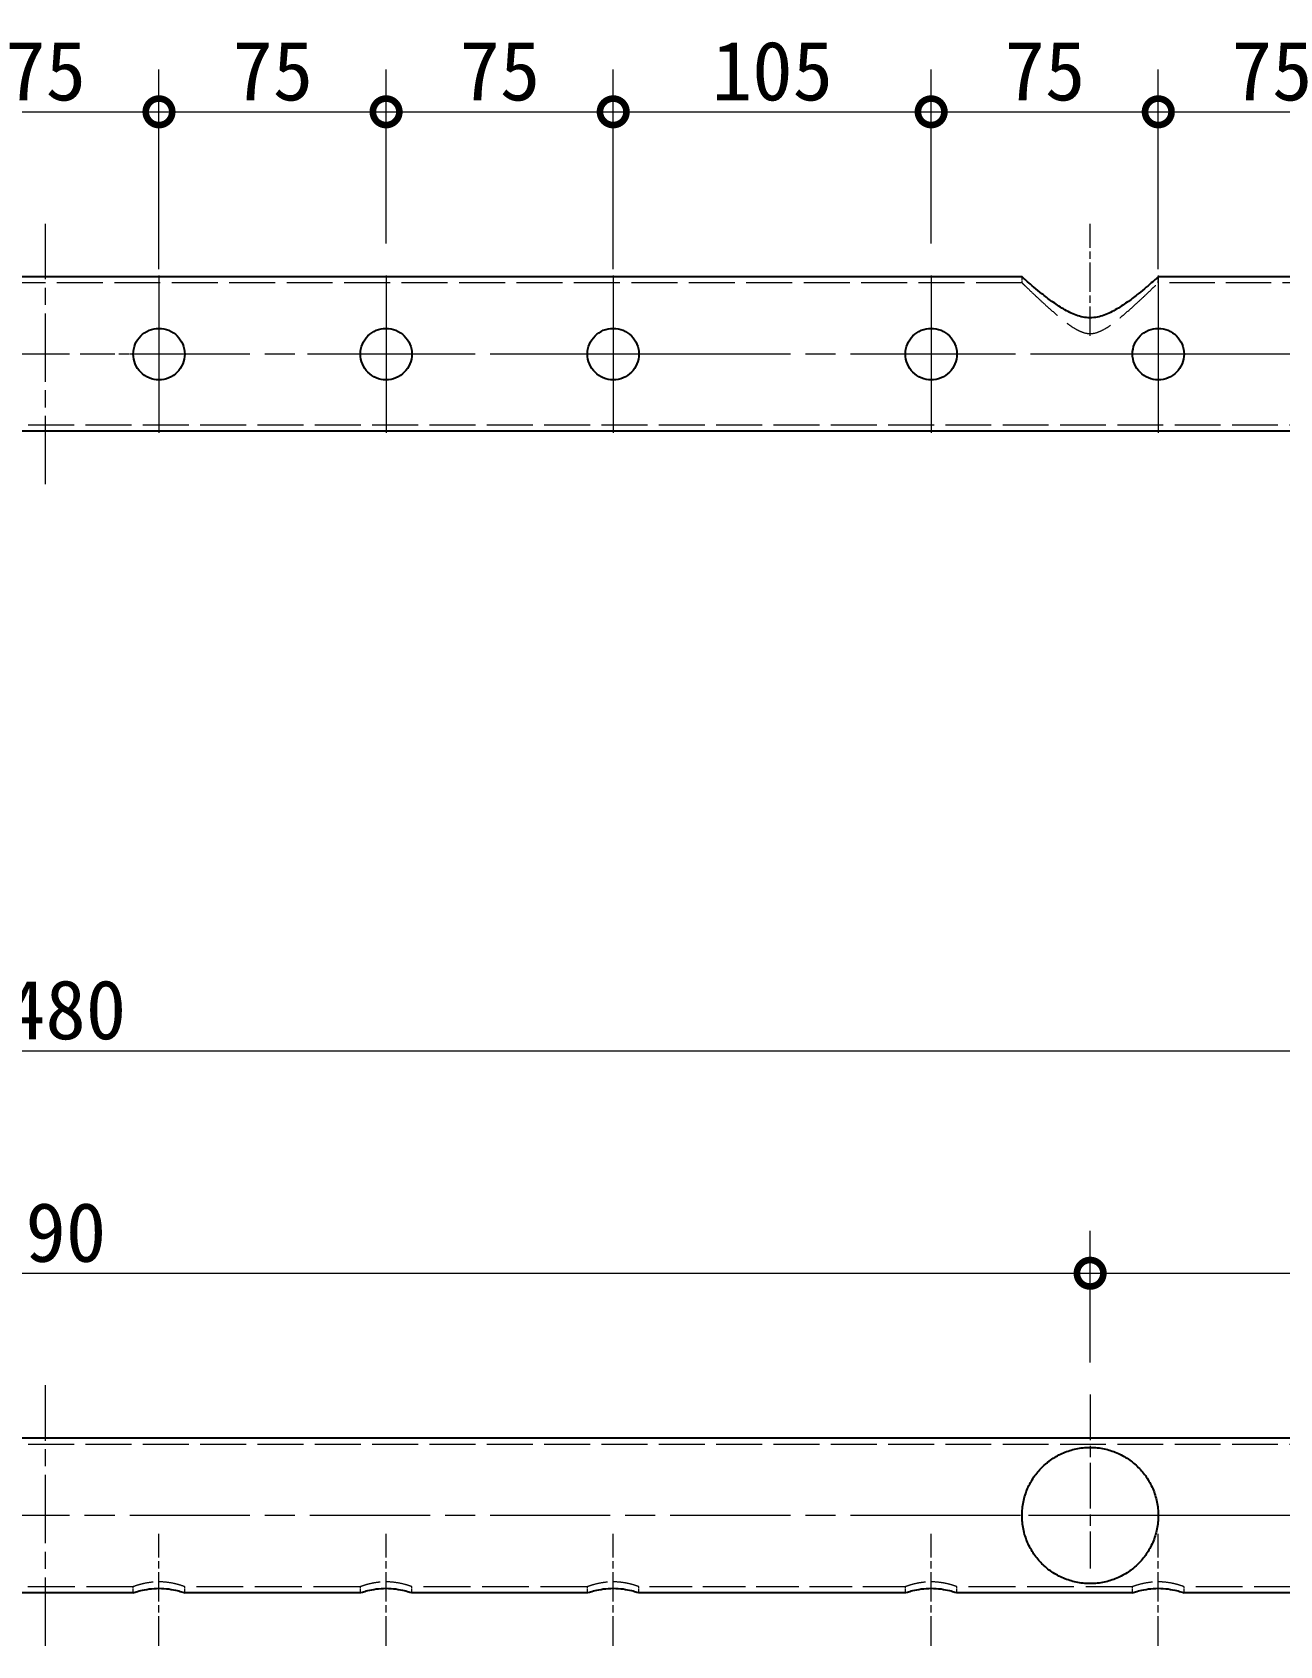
# Model space of a CAD drawing. Header units: millimetres. Extents: x 42 to 2902, y 38 to 2041.
# Drawn here: x 1481 to 1893, y 945 to 1477 of the extents above; entities that cross this region are included whole.
import ezdxf

# ---------------------------------------------------------------- set-up
doc = ezdxf.new("R2010")
doc.units = ezdxf.units.MM
doc.header["$LTSCALE"] = 7
doc.linetypes.add('CHAIN', pattern=[0.3543, 0.2362, -0.0295, 0.0591, -0.0295])
doc.linetypes.add('DASHED', pattern=[0.2067, 0.1654, -0.0413])
for name, color, linetype, lineweight, true_color in [('中心标记 (ISO)', 1, 'CHAIN', 18, 0xff0000), ('中心线 (ISO)', 1, 'CHAIN', 18, 0xff0000), ('尺寸 (ISO)', 7, 'Continuous', 18, 0x008000), ('隐藏 (ISO)', 5, 'DASHED', 18, 0x0000ff)]:
    doc.layers.add(name, color=color, linetype=linetype, lineweight=lineweight, true_color=true_color)
doc.layers.add('可见 (ISO)', color=7, linetype='Continuous', lineweight=25)
doc.styles.add('最新国标', font='simfang.ttf')
doc.dimstyles.new('默认 (GB)', dxfattribs={"dimscale": 7, "dimtxt": 2.8, "dimasz": 2.5, "dimexe": 2, "dimexo": 1.5, "dimgap": 0.5, "dimtad": 1, "dimtoh": 1, "dimdsep": 46, "dimtxsty": '最新国标', "dimcen": 0.09, "dimdle": 10, "dimclrd": 256, "dimclre": 256, "dimclrt": 256, "dimaunit": 1, "dimadec": 3, "dimazin": 2, "dimtfac": 0.535714, "dimtdec": 3, "dimtmove": 0, "dimatfit": 3, "dimfxl": 0, "dimtolj": 1, "dimlwd": -1, "dimlwe": -1, "dimarcsym": 0})

# ---------------------------------------------------------------- blocks, each defined once
blk = doc.blocks.new('_DotSmall')
at = {"color": 0, "linetype": 'ByBlock', "const_width": 0.5}
blk.add_lwpolyline([(-0.0625, 0, 1), (0.0625, 0, 1)], format="xyb", close=True, dxfattribs=at)
blk = doc.blocks.new('*D20')
at = {"layer": 'Defpoints', "color": 0, "transparency": 16777216}
for p in [(1522.49, 1451.13), (1447.49, 1397.13), (1522.49, 1388.63)]:
    blk.add_point(p, dxfattribs=at)
at = {"layer": '尺寸 (ISO)', "color": 116, "true_color": 0x00803f, "transparency": 16777216}
for p, q in [((1447.49, 1407.63), (1447.49, 1465.13)), ((1522.49, 1399.13), (1522.49, 1465.13)), ((1447.49, 1451.13), (1522.49, 1451.13))]:
    blk.add_line(p, q, dxfattribs=at)
at = {"layer": '尺寸 (ISO)', "color": 116, "true_color": 0x00803f, "transparency": 16777216, "xscale": 17.5, "yscale": 17.5, "zscale": 17.5, "rotation": 180}
blk.add_blockref('_DotSmall', (1447.49, 1451.13), dxfattribs=at)
at = {"layer": '尺寸 (ISO)', "color": 116, "true_color": 0x00803f, "transparency": 16777216, "xscale": 17.5, "yscale": 17.5, "zscale": 17.5}
blk.add_blockref('_DotSmall', (1522.49, 1451.13), dxfattribs=at)
at = {"layer": '尺寸 (ISO)', "transparency": 16777216, "insert": (1485.07, 1464.54), "char_height": 19.6, "attachment_point": 5, "style": '最新国标'}
blk.add_mtext('\\A1;75', dxfattribs=at)
blk = doc.blocks.new('*D21')
at = {"layer": 'Defpoints', "color": 0, "transparency": 16777216}
for p in [(1597.49, 1451.13), (1597.49, 1397.13), (1522.49, 1388.63)]:
    blk.add_point(p, dxfattribs=at)
at = {"layer": '尺寸 (ISO)', "color": 116, "true_color": 0x00803f, "transparency": 16777216}
for p, q in [((1522.49, 1399.13), (1522.49, 1465.13)), ((1597.49, 1407.63), (1597.49, 1465.13)), ((1522.49, 1451.13), (1597.49, 1451.13))]:
    blk.add_line(p, q, dxfattribs=at)
at = {"layer": '尺寸 (ISO)', "color": 116, "true_color": 0x00803f, "transparency": 16777216, "xscale": 17.5, "yscale": 17.5, "zscale": 17.5, "rotation": 180}
blk.add_blockref('_DotSmall', (1522.49, 1451.13), dxfattribs=at)
at = {"layer": '尺寸 (ISO)', "color": 116, "true_color": 0x00803f, "transparency": 16777216, "xscale": 17.5, "yscale": 17.5, "zscale": 17.5}
blk.add_blockref('_DotSmall', (1597.49, 1451.13), dxfattribs=at)
at = {"layer": '尺寸 (ISO)', "transparency": 16777216, "insert": (1560.07, 1464.54), "char_height": 19.6, "attachment_point": 5, "style": '最新国标'}
blk.add_mtext('\\A1;75', dxfattribs=at)
blk = doc.blocks.new('*D22')
at = {"layer": 'Defpoints', "color": 0, "transparency": 16777216}
for p in [(1672.49, 1451.13), (1597.49, 1397.13), (1672.49, 1388.63)]:
    blk.add_point(p, dxfattribs=at)
at = {"layer": '尺寸 (ISO)', "color": 116, "true_color": 0x00803f, "transparency": 16777216}
for p, q in [((1597.49, 1407.63), (1597.49, 1465.13)), ((1672.49, 1399.13), (1672.49, 1465.13)), ((1597.49, 1451.13), (1672.49, 1451.13))]:
    blk.add_line(p, q, dxfattribs=at)
at = {"layer": '尺寸 (ISO)', "color": 116, "true_color": 0x00803f, "transparency": 16777216, "xscale": 17.5, "yscale": 17.5, "zscale": 17.5, "rotation": 180}
blk.add_blockref('_DotSmall', (1597.49, 1451.13), dxfattribs=at)
at = {"layer": '尺寸 (ISO)', "color": 116, "true_color": 0x00803f, "transparency": 16777216, "xscale": 17.5, "yscale": 17.5, "zscale": 17.5}
blk.add_blockref('_DotSmall', (1672.49, 1451.13), dxfattribs=at)
at = {"layer": '尺寸 (ISO)', "transparency": 16777216, "insert": (1635.07, 1464.54), "char_height": 19.6, "attachment_point": 5, "style": '最新国标'}
blk.add_mtext('\\A1;75', dxfattribs=at)
blk = doc.blocks.new('*D23')
at = {"layer": 'Defpoints', "color": 0, "transparency": 16777216}
for p in [(1777.49, 1451.13), (1777.49, 1397.13), (1672.49, 1388.63)]:
    blk.add_point(p, dxfattribs=at)
at = {"layer": '尺寸 (ISO)', "color": 116, "true_color": 0x00803f, "transparency": 16777216}
for p, q in [((1672.49, 1399.13), (1672.49, 1465.13)), ((1777.49, 1407.63), (1777.49, 1465.13)), ((1672.49, 1451.13), (1777.49, 1451.13))]:
    blk.add_line(p, q, dxfattribs=at)
at = {"layer": '尺寸 (ISO)', "color": 116, "true_color": 0x00803f, "transparency": 16777216, "xscale": 17.5, "yscale": 17.5, "zscale": 17.5, "rotation": 180}
blk.add_blockref('_DotSmall', (1672.49, 1451.13), dxfattribs=at)
at = {"layer": '尺寸 (ISO)', "color": 116, "true_color": 0x00803f, "transparency": 16777216, "xscale": 17.5, "yscale": 17.5, "zscale": 17.5}
blk.add_blockref('_DotSmall', (1777.49, 1451.13), dxfattribs=at)
at = {"layer": '尺寸 (ISO)', "transparency": 16777216, "insert": (1725.07, 1464.54), "char_height": 19.6, "attachment_point": 5, "style": '最新国标'}
blk.add_mtext('\\A1;105', dxfattribs=at)
blk = doc.blocks.new('*D24')
at = {"layer": 'Defpoints', "color": 0, "transparency": 16777216}
for p in [(1852.49, 1451.13), (1777.49, 1397.13), (1852.49, 1388.63)]:
    blk.add_point(p, dxfattribs=at)
at = {"layer": '尺寸 (ISO)', "color": 116, "true_color": 0x00803f, "transparency": 16777216}
for p, q in [((1777.49, 1407.63), (1777.49, 1465.13)), ((1852.49, 1399.13), (1852.49, 1465.13)), ((1777.49, 1451.13), (1852.49, 1451.13))]:
    blk.add_line(p, q, dxfattribs=at)
at = {"layer": '尺寸 (ISO)', "color": 116, "true_color": 0x00803f, "transparency": 16777216, "xscale": 17.5, "yscale": 17.5, "zscale": 17.5, "rotation": 180}
blk.add_blockref('_DotSmall', (1777.49, 1451.13), dxfattribs=at)
at = {"layer": '尺寸 (ISO)', "color": 116, "true_color": 0x00803f, "transparency": 16777216, "xscale": 17.5, "yscale": 17.5, "zscale": 17.5}
blk.add_blockref('_DotSmall', (1852.49, 1451.13), dxfattribs=at)
at = {"layer": '尺寸 (ISO)', "transparency": 16777216, "insert": (1815.07, 1464.54), "char_height": 19.6, "attachment_point": 5, "style": '最新国标'}
blk.add_mtext('\\A1;75', dxfattribs=at)
blk = doc.blocks.new('*D25')
at = {"layer": 'Defpoints', "color": 0, "transparency": 16777216}
for p in [(1927.49, 1451.13), (1927.49, 1397.13), (1852.49, 1388.63)]:
    blk.add_point(p, dxfattribs=at)
at = {"layer": '尺寸 (ISO)', "color": 116, "true_color": 0x00803f, "transparency": 16777216}
for p, q in [((1852.49, 1399.13), (1852.49, 1465.13)), ((1927.49, 1407.63), (1927.49, 1465.13)), ((1852.49, 1451.13), (1927.49, 1451.13))]:
    blk.add_line(p, q, dxfattribs=at)
at = {"layer": '尺寸 (ISO)', "color": 116, "true_color": 0x00803f, "transparency": 16777216, "xscale": 17.5, "yscale": 17.5, "zscale": 17.5, "rotation": 180}
blk.add_blockref('_DotSmall', (1852.49, 1451.13), dxfattribs=at)
at = {"layer": '尺寸 (ISO)', "color": 116, "true_color": 0x00803f, "transparency": 16777216, "xscale": 17.5, "yscale": 17.5, "zscale": 17.5}
blk.add_blockref('_DotSmall', (1927.49, 1451.13), dxfattribs=at)
at = {"layer": '尺寸 (ISO)', "transparency": 16777216, "insert": (1890.07, 1464.54), "char_height": 19.6, "attachment_point": 5, "style": '最新国标'}
blk.add_mtext('\\A1;75', dxfattribs=at)
blk = doc.blocks.new('*D36')
at = {"layer": 'Defpoints', "color": 0, "transparency": 16777216}
for p in [(1829.99, 1067.59), (1139.99, 1027.59), (1829.99, 1027.59)]:
    blk.add_point(p, dxfattribs=at)
at = {"layer": '尺寸 (ISO)', "color": 116, "true_color": 0x00803f, "transparency": 16777216}
for p, q in [((1139.99, 1038.09), (1139.99, 1081.59)), ((1829.99, 1038.09), (1829.99, 1081.59)), ((1139.99, 1067.59), (1829.99, 1067.59))]:
    blk.add_line(p, q, dxfattribs=at)
at = {"layer": '尺寸 (ISO)', "color": 116, "true_color": 0x00803f, "transparency": 16777216, "xscale": 17.5, "yscale": 17.5, "zscale": 17.5, "rotation": 180}
blk.add_blockref('_DotSmall', (1139.99, 1067.59), dxfattribs=at)
at = {"layer": '尺寸 (ISO)', "color": 116, "true_color": 0x00803f, "transparency": 16777216, "xscale": 17.5, "yscale": 17.5, "zscale": 17.5}
blk.add_blockref('_DotSmall', (1829.99, 1067.59), dxfattribs=at)
at = {"layer": '尺寸 (ISO)', "transparency": 16777216, "insert": (1485.07, 1081.01), "char_height": 19.6, "attachment_point": 5, "style": '最新国标'}
blk.add_mtext('\\A1;690', dxfattribs=at)
blk = doc.blocks.new('*D37')
at = {"layer": 'Defpoints', "color": 0, "transparency": 16777216}
for p in [(2284.99, 1067.59), (1829.99, 1027.59), (2284.99, 1027.59)]:
    blk.add_point(p, dxfattribs=at)
at = {"layer": '尺寸 (ISO)', "color": 116, "true_color": 0x00803f, "transparency": 16777216}
for p, q in [((1829.99, 1038.09), (1829.99, 1081.59)), ((2284.99, 1038.09), (2284.99, 1081.59)), ((1829.99, 1067.59), (2267.49, 1067.59))]:
    blk.add_line(p, q, dxfattribs=at)
blk.add_solid([(2267.49, 1070.51), (2267.49, 1064.68), (2284.99, 1067.59)], dxfattribs=at)
at = {"layer": '尺寸 (ISO)', "color": 116, "true_color": 0x00803f, "transparency": 16777216, "xscale": 17.5, "yscale": 17.5, "zscale": 17.5, "rotation": 180}
blk.add_blockref('_DotSmall', (1829.99, 1067.59), dxfattribs=at)
at = {"layer": '尺寸 (ISO)', "transparency": 16777216, "insert": (2057.57, 1081.01), "char_height": 19.6, "attachment_point": 5, "style": '最新国标'}
blk.add_mtext('\\A1;455', dxfattribs=at)
blk = doc.blocks.new('*D38')
at = {"layer": 'Defpoints', "color": 0, "transparency": 16777216}
for p in [(2724.99, 1141.09), (244.99, 1013.09), (2724.99, 1013.09)]:
    blk.add_point(p, dxfattribs=at)
at = {"layer": '尺寸 (ISO)', "color": 116, "true_color": 0x00803f, "transparency": 16777216}
for p, q in [((244.99, 1023.59), (244.99, 1155.09)), ((2724.99, 1023.59), (2724.99, 1155.09)), ((262.49, 1141.09), (2707.49, 1141.09))]:
    blk.add_line(p, q, dxfattribs=at)
for points in [[(262.49, 1144.01), (262.49, 1138.18), (244.99, 1141.09)], [(2707.49, 1144.01), (2707.49, 1138.18), (2724.99, 1141.09)]]:
    blk.add_solid(points, dxfattribs=at)
at = {"layer": '尺寸 (ISO)', "transparency": 16777216, "insert": (1484.99, 1154.51), "char_height": 19.6, "attachment_point": 5, "style": '最新国标'}
blk.add_mtext('\\A1;2480', dxfattribs=at)

msp = doc.modelspace()

# ---------------------------------------------------------------- linework, layer by layer
at = {"layer": '中心标记 (ISO)', "ltscale": 6.905261}
for p, q in [((1522.488, 1397.13), (1522.488, 1353.63)), ((1597.488, 1397.13), (1597.488, 1353.63)), ((1672.488, 1397.13), (1672.488, 1353.63)), ((1777.488, 1397.13), (1777.488, 1353.63)), ((1852.488, 1397.13), (1852.488, 1353.63)), ((1522.488, 1388.63), (1522.488, 1345.13)), ((1597.488, 1388.63), (1597.488, 1345.13)), ((1672.488, 1388.63), (1672.488, 1345.13)), ((1777.488, 1388.63), (1777.488, 1345.13)), ((1852.488, 1388.63), (1852.488, 1345.13))]:
    msp.add_line(p, q, dxfattribs=at)
at = {"layer": '中心标记 (ISO)', "ltscale": 8.254583}
for p, q in [((1548.488, 1371.13), (1496.488, 1371.13)), ((1548.488, 1371.13), (1496.488, 1371.13)), ((1623.488, 1371.13), (1571.488, 1371.13)), ((1623.488, 1371.13), (1571.488, 1371.13)), ((1698.488, 1371.13), (1646.488, 1371.13)), ((1698.488, 1371.13), (1646.488, 1371.13)), ((1803.488, 1371.13), (1751.488, 1371.13)), ((1803.488, 1371.13), (1751.488, 1371.13)), ((1878.488, 1371.13), (1826.488, 1371.13)), ((1878.488, 1371.13), (1826.488, 1371.13))]:
    msp.add_line(p, q, dxfattribs=at)
at = {"layer": '中心标记 (ISO)', "ltscale": 9.127675}
msp.add_line((1829.988, 1027.594), (1829.988, 970.094), dxfattribs=at)
at = {"layer": '中心标记 (ISO)', "ltscale": 12.699413}
msp.add_line((1869.988, 987.594), (1789.988, 987.594), dxfattribs=at)
at = {"layer": '中心线 (ISO)', "ltscale": 13.651876}
for p, q in [((1484.988, 1328.13), (1484.988, 1414.13)), ((1484.988, 944.594), (1484.988, 1030.594))]:
    msp.add_line(p, q, dxfattribs=at)
at = {"layer": '中心线 (ISO)', "ltscale": 5.873425}
for p, q in [((1829.988, 1377.13), (1829.988, 1414.13)), ((1522.488, 944.594), (1522.488, 981.594)), ((1597.488, 944.594), (1597.488, 981.594)), ((1672.488, 944.594), (1672.488, 981.594)), ((1777.488, 944.594), (1777.488, 981.594)), ((1852.488, 944.594), (1852.488, 981.594))]:
    msp.add_line(p, q, dxfattribs=at)
at = {"layer": '中心线 (ISO)', "ltscale": 23.990969}
for p, q in [((2742.488, 1371.13), (227.488, 1371.13)), ((2742.488, 987.594), (227.488, 987.594))]:
    msp.add_line(p, q, dxfattribs=at)
at = {"layer": '可见 (ISO)'}
for p, q in [((1807.488, 1396.63), (1162.488, 1396.63)), ((2262.488, 1396.63), (1852.488, 1396.63)), ((2724.988, 1345.63), (244.988, 1345.63)), ((2724.988, 1013.094), (244.988, 1013.094)), ((1513.988, 962.094), (1455.988, 962.094)), ((1588.988, 962.094), (1530.988, 962.094)), ((1663.988, 962.094), (1605.988, 962.094)), ((1768.988, 962.094), (1680.988, 962.094)), ((1843.988, 962.094), (1785.988, 962.094)), ((1918.988, 962.094), (1860.988, 962.094))]:
    msp.add_line(p, q, dxfattribs=at)
for points, knots in [([(1852.488, 1396.63), (1852.488, 1396.63), (1852.334, 1396.493), (1851.715, 1395.95), (1851.252, 1395.544), (1850.068, 1394.521), (1849.347, 1393.902), (1847.727, 1392.542), (1846.829, 1391.801), (1844.906, 1390.266), (1843.802, 1389.41), (1841.421, 1387.684), (1840.146, 1386.815), (1837.466, 1385.228), (1836.064, 1384.511), (1833.131, 1383.459), (1831.599, 1383.13), (1828.378, 1383.13), (1826.845, 1383.459), (1823.913, 1384.511), (1822.511, 1385.228), (1819.831, 1386.815), (1818.555, 1387.684), (1816.175, 1389.41), (1815.07, 1390.266), (1813.148, 1391.801), (1812.25, 1392.542), (1810.63, 1393.902), (1809.908, 1394.521), (1808.725, 1395.544), (1808.261, 1395.95), (1807.643, 1396.493), (1807.488, 1396.63), (1807.488, 1396.63)], [3.7471351, 3.7471351, 3.7471351, 3.7471351, 4.200678, 4.200678, 4.6542208, 4.6542208, 5.1077637, 5.1077637, 5.5613066, 5.5613066, 6.0445475, 6.0445475, 6.5277884, 6.5277884, 7.0110293, 7.0110293, 7.4942702, 7.4942702, 7.9775111, 7.9775111, 8.460752, 8.460752, 8.9439929, 8.9439929, 9.4272338, 9.4272338, 9.8807767, 9.8807767, 10.3343195, 10.3343195, 10.7878624, 10.7878624, 11.2414053, 11.2414053, 11.2414053, 11.2414053]), ([(1513.988, 1371.13), (1513.988, 1372.206), (1514.205, 1373.348), (1515.075, 1375.44), (1515.728, 1376.391), (1517.228, 1377.891), (1518.178, 1378.543), (1520.27, 1379.413), (1521.412, 1379.63), (1523.565, 1379.63), (1524.707, 1379.413), (1526.798, 1378.543), (1527.749, 1377.891), (1529.249, 1376.391), (1529.902, 1375.44), (1530.772, 1373.348), (1530.988, 1372.206), (1530.988, 1371.13)], [1.2914902, 1.2914902, 1.2914902, 1.2914902, 1.6142879, 1.6142879, 1.9370856, 1.9370856, 2.260033, 2.260033, 2.5829805, 2.5829805, 2.905928, 2.905928, 3.2288754, 3.2288754, 3.5516731, 3.5516731, 3.8744707, 3.8744707, 3.8744707, 3.8744707]), ([(1588.988, 1371.13), (1588.988, 1372.206), (1589.205, 1373.348), (1590.075, 1375.44), (1590.728, 1376.391), (1592.228, 1377.891), (1593.178, 1378.543), (1595.27, 1379.413), (1596.412, 1379.63), (1598.565, 1379.63), (1599.707, 1379.413), (1601.798, 1378.543), (1602.749, 1377.891), (1604.249, 1376.391), (1604.902, 1375.44), (1605.772, 1373.348), (1605.988, 1372.206), (1605.988, 1371.13)], [1.2914902, 1.2914902, 1.2914902, 1.2914902, 1.6142879, 1.6142879, 1.9370856, 1.9370856, 2.260033, 2.260033, 2.5829805, 2.5829805, 2.905928, 2.905928, 3.2288754, 3.2288754, 3.5516731, 3.5516731, 3.8744707, 3.8744707, 3.8744707, 3.8744707]), ([(1663.988, 1371.13), (1663.988, 1372.206), (1664.205, 1373.348), (1665.075, 1375.44), (1665.728, 1376.391), (1667.228, 1377.891), (1668.178, 1378.543), (1670.27, 1379.413), (1671.412, 1379.63), (1673.565, 1379.63), (1674.707, 1379.413), (1676.798, 1378.543), (1677.749, 1377.891), (1679.249, 1376.391), (1679.902, 1375.44), (1680.772, 1373.348), (1680.988, 1372.206), (1680.988, 1371.13)], [1.2914902, 1.2914902, 1.2914902, 1.2914902, 1.6142879, 1.6142879, 1.9370856, 1.9370856, 2.260033, 2.260033, 2.5829805, 2.5829805, 2.905928, 2.905928, 3.2288754, 3.2288754, 3.5516731, 3.5516731, 3.8744707, 3.8744707, 3.8744707, 3.8744707]), ([(1768.988, 1371.13), (1768.988, 1372.206), (1769.205, 1373.348), (1770.075, 1375.44), (1770.728, 1376.391), (1772.228, 1377.891), (1773.178, 1378.543), (1775.27, 1379.413), (1776.412, 1379.63), (1778.565, 1379.63), (1779.707, 1379.413), (1781.798, 1378.543), (1782.749, 1377.891), (1784.249, 1376.391), (1784.902, 1375.44), (1785.772, 1373.348), (1785.988, 1372.206), (1785.988, 1371.13)], [1.2914902, 1.2914902, 1.2914902, 1.2914902, 1.6142879, 1.6142879, 1.9370856, 1.9370856, 2.260033, 2.260033, 2.5829805, 2.5829805, 2.905928, 2.905928, 3.2288754, 3.2288754, 3.5516731, 3.5516731, 3.8744707, 3.8744707, 3.8744707, 3.8744707]), ([(1843.988, 1371.13), (1843.988, 1372.206), (1844.205, 1373.348), (1845.075, 1375.44), (1845.728, 1376.391), (1847.228, 1377.891), (1848.178, 1378.543), (1850.27, 1379.413), (1851.412, 1379.63), (1853.565, 1379.63), (1854.707, 1379.413), (1856.798, 1378.543), (1857.749, 1377.891), (1859.249, 1376.391), (1859.902, 1375.44), (1860.772, 1373.348), (1860.988, 1372.206), (1860.988, 1371.13)], [1.2914902, 1.2914902, 1.2914902, 1.2914902, 1.6142879, 1.6142879, 1.9370856, 1.9370856, 2.260033, 2.260033, 2.5829805, 2.5829805, 2.905928, 2.905928, 3.2288754, 3.2288754, 3.5516731, 3.5516731, 3.8744707, 3.8744707, 3.8744707, 3.8744707]), ([(1530.988, 1371.13), (1530.988, 1370.054), (1530.772, 1368.912), (1529.902, 1366.82), (1529.249, 1365.87), (1527.749, 1364.369), (1526.798, 1363.717), (1524.707, 1362.847), (1523.565, 1362.63), (1522.488, 1362.63), (1521.412, 1362.63), (1520.27, 1362.847), (1518.178, 1363.717), (1517.228, 1364.369), (1515.728, 1365.87), (1515.075, 1366.82), (1514.205, 1368.912), (1513.988, 1370.054), (1513.988, 1371.13)], [3.8744707, 3.8744707, 3.8744707, 3.8744707, 4.1972684, 4.1972684, 4.5200661, 4.5200661, 4.8430135, 4.8430135, 5.165961, 5.165961, 5.165961, 5.4889085, 5.4889085, 5.8118559, 5.8118559, 6.1346536, 6.1346536, 6.4574512, 6.4574512, 6.4574512, 6.4574512]), ([(1605.988, 1371.13), (1605.988, 1370.054), (1605.772, 1368.912), (1604.902, 1366.82), (1604.249, 1365.87), (1602.749, 1364.369), (1601.798, 1363.717), (1599.707, 1362.847), (1598.565, 1362.63), (1597.488, 1362.63), (1596.412, 1362.63), (1595.27, 1362.847), (1593.178, 1363.717), (1592.228, 1364.369), (1590.728, 1365.87), (1590.075, 1366.82), (1589.205, 1368.912), (1588.988, 1370.054), (1588.988, 1371.13)], [3.8744707, 3.8744707, 3.8744707, 3.8744707, 4.1972684, 4.1972684, 4.5200661, 4.5200661, 4.8430135, 4.8430135, 5.165961, 5.165961, 5.165961, 5.4889085, 5.4889085, 5.8118559, 5.8118559, 6.1346536, 6.1346536, 6.4574512, 6.4574512, 6.4574512, 6.4574512]), ([(1680.988, 1371.13), (1680.988, 1370.054), (1680.772, 1368.912), (1679.902, 1366.82), (1679.249, 1365.87), (1677.749, 1364.369), (1676.798, 1363.717), (1674.707, 1362.847), (1673.565, 1362.63), (1672.488, 1362.63), (1671.412, 1362.63), (1670.27, 1362.847), (1668.178, 1363.717), (1667.228, 1364.369), (1665.728, 1365.87), (1665.075, 1366.82), (1664.205, 1368.912), (1663.988, 1370.054), (1663.988, 1371.13)], [3.8744707, 3.8744707, 3.8744707, 3.8744707, 4.1972684, 4.1972684, 4.5200661, 4.5200661, 4.8430135, 4.8430135, 5.165961, 5.165961, 5.165961, 5.4889085, 5.4889085, 5.8118559, 5.8118559, 6.1346536, 6.1346536, 6.4574512, 6.4574512, 6.4574512, 6.4574512]), ([(1785.988, 1371.13), (1785.988, 1370.054), (1785.772, 1368.912), (1784.902, 1366.82), (1784.249, 1365.87), (1782.749, 1364.369), (1781.798, 1363.717), (1779.707, 1362.847), (1778.565, 1362.63), (1777.488, 1362.63), (1776.412, 1362.63), (1775.27, 1362.847), (1773.178, 1363.717), (1772.228, 1364.369), (1770.728, 1365.87), (1770.075, 1366.82), (1769.205, 1368.912), (1768.988, 1370.054), (1768.988, 1371.13)], [3.8744707, 3.8744707, 3.8744707, 3.8744707, 4.1972684, 4.1972684, 4.5200661, 4.5200661, 4.8430135, 4.8430135, 5.165961, 5.165961, 5.165961, 5.4889085, 5.4889085, 5.8118559, 5.8118559, 6.1346536, 6.1346536, 6.4574512, 6.4574512, 6.4574512, 6.4574512]), ([(1860.988, 1371.13), (1860.988, 1370.054), (1860.772, 1368.912), (1859.902, 1366.82), (1859.249, 1365.87), (1857.749, 1364.369), (1856.798, 1363.717), (1854.707, 1362.847), (1853.565, 1362.63), (1852.488, 1362.63), (1851.412, 1362.63), (1850.27, 1362.847), (1848.178, 1363.717), (1847.228, 1364.369), (1845.728, 1365.87), (1845.075, 1366.82), (1844.205, 1368.912), (1843.988, 1370.054), (1843.988, 1371.13)], [3.8744707, 3.8744707, 3.8744707, 3.8744707, 4.1972684, 4.1972684, 4.5200661, 4.5200661, 4.8430135, 4.8430135, 5.165961, 5.165961, 5.165961, 5.4889085, 5.4889085, 5.8118559, 5.8118559, 6.1346536, 6.1346536, 6.4574512, 6.4574512, 6.4574512, 6.4574512]), ([(1807.488, 987.594), (1807.488, 989.106), (1807.643, 990.641), (1808.261, 993.638), (1808.725, 995.101), (1809.908, 997.855), (1810.63, 999.15), (1812.25, 1001.509), (1813.148, 1002.573), (1815.07, 1004.496), (1816.175, 1005.413), (1818.555, 1007.026), (1819.831, 1007.724), (1822.511, 1008.865), (1823.913, 1009.31), (1826.845, 1009.924), (1828.378, 1010.094), (1829.988, 1010.094), (1831.599, 1010.094), (1833.131, 1009.924), (1836.064, 1009.31), (1837.466, 1008.865), (1840.146, 1007.724), (1841.421, 1007.026), (1843.802, 1005.413), (1844.906, 1004.496), (1846.829, 1002.573), (1847.727, 1001.509), (1849.347, 999.15), (1850.068, 997.855), (1851.252, 995.101), (1851.715, 993.638), (1852.334, 990.641), (1852.488, 989.106), (1852.488, 987.594)], [11.2414053, 11.2414053, 11.2414053, 11.2414053, 11.6949481, 11.6949481, 12.148491, 12.148491, 12.6020339, 12.6020339, 13.0555767, 13.0555767, 13.5388176, 13.5388176, 14.0220585, 14.0220585, 14.5052994, 14.5052994, 14.9885403, 14.9885403, 14.9885403, 15.4717812, 15.4717812, 15.9550221, 15.9550221, 16.4382631, 16.4382631, 16.921504, 16.921504, 17.3750468, 17.3750468, 17.8285897, 17.8285897, 18.2821326, 18.2821326, 18.7356754, 18.7356754, 18.7356754, 18.7356754]), ([(1852.488, 987.594), (1852.488, 986.082), (1852.334, 984.547), (1851.715, 981.55), (1851.252, 980.087), (1850.068, 977.333), (1849.347, 976.038), (1847.727, 973.679), (1846.829, 972.615), (1844.906, 970.692), (1843.802, 969.775), (1841.421, 968.162), (1840.146, 967.464), (1837.466, 966.323), (1836.064, 965.878), (1833.131, 965.264), (1831.599, 965.094), (1828.378, 965.094), (1826.845, 965.264), (1823.913, 965.878), (1822.511, 966.323), (1819.831, 967.464), (1818.555, 968.162), (1816.175, 969.775), (1815.07, 970.692), (1813.148, 972.615), (1812.25, 973.679), (1810.63, 976.038), (1809.908, 977.333), (1808.725, 980.087), (1808.261, 981.55), (1807.643, 984.547), (1807.488, 986.082), (1807.488, 987.594)], [3.7471351, 3.7471351, 3.7471351, 3.7471351, 4.200678, 4.200678, 4.6542208, 4.6542208, 5.1077637, 5.1077637, 5.5613066, 5.5613066, 6.0445475, 6.0445475, 6.5277884, 6.5277884, 7.0110293, 7.0110293, 7.4942702, 7.4942702, 7.9775111, 7.9775111, 8.460752, 8.460752, 8.9439929, 8.9439929, 9.4272338, 9.4272338, 9.8807767, 9.8807767, 10.3343195, 10.3343195, 10.7878624, 10.7878624, 11.2414053, 11.2414053, 11.2414053, 11.2414053]), ([(1513.988, 962.094), (1513.988, 962.094), (1514.205, 962.169), (1515.075, 962.439), (1515.728, 962.631), (1517.228, 962.994), (1518.178, 963.191), (1520.27, 963.472), (1521.412, 963.552), (1523.565, 963.552), (1524.707, 963.472), (1526.798, 963.191), (1527.749, 962.994), (1529.249, 962.631), (1529.902, 962.439), (1530.772, 962.169), (1530.988, 962.094), (1530.988, 962.094)], [1.2914902, 1.2914902, 1.2914902, 1.2914902, 1.6142879, 1.6142879, 1.9370856, 1.9370856, 2.260033, 2.260033, 2.5829805, 2.5829805, 2.905928, 2.905928, 3.2288754, 3.2288754, 3.5516731, 3.5516731, 3.8744707, 3.8744707, 3.8744707, 3.8744707]), ([(1588.988, 962.094), (1588.988, 962.094), (1589.205, 962.169), (1590.075, 962.439), (1590.728, 962.631), (1592.228, 962.994), (1593.178, 963.191), (1595.27, 963.472), (1596.412, 963.552), (1598.565, 963.552), (1599.707, 963.472), (1601.798, 963.191), (1602.749, 962.994), (1604.249, 962.631), (1604.902, 962.439), (1605.772, 962.169), (1605.988, 962.094), (1605.988, 962.094)], [1.2914902, 1.2914902, 1.2914902, 1.2914902, 1.6142879, 1.6142879, 1.9370856, 1.9370856, 2.260033, 2.260033, 2.5829805, 2.5829805, 2.905928, 2.905928, 3.2288754, 3.2288754, 3.5516731, 3.5516731, 3.8744707, 3.8744707, 3.8744707, 3.8744707]), ([(1663.988, 962.094), (1663.988, 962.094), (1664.205, 962.169), (1665.075, 962.439), (1665.728, 962.631), (1667.228, 962.994), (1668.178, 963.191), (1670.27, 963.472), (1671.412, 963.552), (1673.565, 963.552), (1674.707, 963.472), (1676.798, 963.191), (1677.749, 962.994), (1679.249, 962.631), (1679.902, 962.439), (1680.772, 962.169), (1680.988, 962.094), (1680.988, 962.094)], [1.2914902, 1.2914902, 1.2914902, 1.2914902, 1.6142879, 1.6142879, 1.9370856, 1.9370856, 2.260033, 2.260033, 2.5829805, 2.5829805, 2.905928, 2.905928, 3.2288754, 3.2288754, 3.5516731, 3.5516731, 3.8744707, 3.8744707, 3.8744707, 3.8744707]), ([(1768.988, 962.094), (1768.988, 962.094), (1769.205, 962.169), (1770.075, 962.439), (1770.728, 962.631), (1772.228, 962.994), (1773.178, 963.191), (1775.27, 963.472), (1776.412, 963.552), (1778.565, 963.552), (1779.707, 963.472), (1781.798, 963.191), (1782.749, 962.994), (1784.249, 962.631), (1784.902, 962.439), (1785.772, 962.169), (1785.988, 962.094), (1785.988, 962.094)], [1.2914902, 1.2914902, 1.2914902, 1.2914902, 1.6142879, 1.6142879, 1.9370856, 1.9370856, 2.260033, 2.260033, 2.5829805, 2.5829805, 2.905928, 2.905928, 3.2288754, 3.2288754, 3.5516731, 3.5516731, 3.8744707, 3.8744707, 3.8744707, 3.8744707]), ([(1843.988, 962.094), (1843.988, 962.094), (1844.205, 962.169), (1845.075, 962.439), (1845.728, 962.631), (1847.228, 962.994), (1848.178, 963.191), (1850.27, 963.472), (1851.412, 963.552), (1853.565, 963.552), (1854.707, 963.472), (1856.798, 963.191), (1857.749, 962.994), (1859.249, 962.631), (1859.902, 962.439), (1860.772, 962.169), (1860.988, 962.094), (1860.988, 962.094)], [1.2914902, 1.2914902, 1.2914902, 1.2914902, 1.6142879, 1.6142879, 1.9370856, 1.9370856, 2.260033, 2.260033, 2.5829805, 2.5829805, 2.905928, 2.905928, 3.2288754, 3.2288754, 3.5516731, 3.5516731, 3.8744707, 3.8744707, 3.8744707, 3.8744707])]:
    msp.add_open_spline(points, degree=3, knots=knots, dxfattribs=at)
at = {"layer": '隐藏 (ISO)', "ltscale": 0.544099}
for p, q in [((1807.488, 1394.63), (1807.488, 1396.63)), ((1852.488, 1394.63), (1852.488, 1396.63)), ((1513.988, 962.094), (1513.988, 964.094)), ((1530.988, 962.094), (1530.988, 964.094)), ((1588.988, 962.094), (1588.988, 964.094)), ((1605.988, 962.094), (1605.988, 964.094)), ((1663.988, 962.094), (1663.988, 964.094)), ((1680.988, 962.094), (1680.988, 964.094)), ((1768.988, 962.094), (1768.988, 964.094)), ((1785.988, 962.094), (1785.988, 964.094)), ((1843.988, 962.094), (1843.988, 964.094)), ((1860.988, 962.094), (1860.988, 964.094))]:
    msp.add_line(p, q, dxfattribs=at)
at = {"layer": '隐藏 (ISO)', "ltscale": 13.111196}
msp.add_line((1807.488, 1394.63), (1162.488, 1394.63), dxfattribs=at)
at = {"layer": '隐藏 (ISO)', "ltscale": 12.880201}
msp.add_line((2262.488, 1394.63), (1852.488, 1394.63), dxfattribs=at)
at = {"layer": '隐藏 (ISO)', "ltscale": 13.08404}
for p, q in [((2724.988, 1347.63), (244.988, 1347.63)), ((2724.988, 1011.094), (244.988, 1011.094))]:
    msp.add_line(p, q, dxfattribs=at)
at = {"layer": '隐藏 (ISO)', "ltscale": 13.3619}
for p, q in [((1513.988, 964.094), (1455.988, 964.094)), ((1588.988, 964.094), (1530.988, 964.094)), ((1663.988, 964.094), (1605.988, 964.094)), ((1843.988, 964.094), (1785.988, 964.094)), ((1918.988, 964.094), (1860.988, 964.094))]:
    msp.add_line(p, q, dxfattribs=at)
at = {"layer": '隐藏 (ISO)', "ltscale": 12.163937}
msp.add_line((1768.988, 964.094), (1680.988, 964.094), dxfattribs=at)
at = {"layer": '隐藏 (ISO)', "ltscale": 13.755605}
msp.add_open_spline([(1807.488, 1394.63), (1807.488, 1394.63), (1807.648, 1394.477), (1808.279, 1393.874), (1808.75, 1393.425), (1809.944, 1392.29), (1810.668, 1391.604), (1812.28, 1390.09), (1813.168, 1389.263), (1815.125, 1387.462), (1816.277, 1386.416), (1818.713, 1384.275), (1819.997, 1383.179), (1822.634, 1381.102), (1823.969, 1380.124), (1826.073, 1378.94), (1826.789, 1378.595), (1828.306, 1378.081), (1829.105, 1377.912), (1830.871, 1377.912), (1831.671, 1378.081), (1833.188, 1378.595), (1833.904, 1378.94), (1836.008, 1380.124), (1837.343, 1381.102), (1839.98, 1383.179), (1841.264, 1384.275), (1843.7, 1386.416), (1844.852, 1387.462), (1846.809, 1389.263), (1847.696, 1390.09), (1849.309, 1391.604), (1850.033, 1392.29), (1851.227, 1393.425), (1851.698, 1393.874), (1852.329, 1394.477), (1852.488, 1394.63), (1852.488, 1394.63)], degree=3, knots=[3.962272, 3.962272, 3.962272, 3.962272, 4.4230513, 4.4230513, 4.8838305, 4.8838305, 5.3446097, 5.3446097, 5.805389, 5.805389, 6.3351777, 6.3351777, 6.8649665, 6.8649665, 7.3947553, 7.3947553, 7.6596497, 7.6596497, 7.9245441, 7.9245441, 8.1894385, 8.1894385, 8.4543329, 8.4543329, 8.9841216, 8.9841216, 9.5139104, 9.5139104, 10.0436992, 10.0436992, 10.5044784, 10.5044784, 10.9652576, 10.9652576, 11.4260369, 11.4260369, 11.8868161, 11.8868161, 11.8868161, 11.8868161], dxfattribs=at)
at = {"layer": '隐藏 (ISO)', "ltscale": 7.328029}
for points in [[(1530.988, 964.094), (1530.988, 964.094), (1530.771, 964.175), (1529.9, 964.469), (1529.248, 964.677), (1527.749, 965.074), (1526.8, 965.289), (1524.709, 965.597), (1523.567, 965.685), (1521.41, 965.685), (1520.267, 965.597), (1518.177, 965.289), (1517.227, 965.074), (1515.729, 964.677), (1515.076, 964.469), (1514.206, 964.175), (1513.988, 964.094), (1513.988, 964.094)], [(1605.988, 964.094), (1605.988, 964.094), (1605.771, 964.175), (1604.9, 964.469), (1604.248, 964.677), (1602.749, 965.074), (1601.8, 965.289), (1599.709, 965.597), (1598.567, 965.685), (1596.41, 965.685), (1595.267, 965.597), (1593.177, 965.289), (1592.227, 965.074), (1590.729, 964.677), (1590.076, 964.469), (1589.206, 964.175), (1588.988, 964.094), (1588.988, 964.094)], [(1680.988, 964.094), (1680.988, 964.094), (1680.771, 964.175), (1679.9, 964.469), (1679.248, 964.677), (1677.749, 965.074), (1676.8, 965.289), (1674.709, 965.597), (1673.567, 965.685), (1671.41, 965.685), (1670.267, 965.597), (1668.177, 965.289), (1667.227, 965.074), (1665.729, 964.677), (1665.076, 964.469), (1664.206, 964.175), (1663.988, 964.094), (1663.988, 964.094)], [(1785.988, 964.094), (1785.988, 964.094), (1785.771, 964.175), (1784.9, 964.469), (1784.248, 964.677), (1782.749, 965.074), (1781.8, 965.289), (1779.709, 965.597), (1778.567, 965.685), (1776.41, 965.685), (1775.267, 965.597), (1773.177, 965.289), (1772.227, 965.074), (1770.729, 964.677), (1770.076, 964.469), (1769.206, 964.175), (1768.988, 964.094), (1768.988, 964.094)], [(1860.988, 964.094), (1860.988, 964.094), (1860.771, 964.175), (1859.9, 964.469), (1859.248, 964.677), (1857.749, 965.074), (1856.8, 965.289), (1854.709, 965.597), (1853.567, 965.685), (1851.41, 965.685), (1850.267, 965.597), (1848.177, 965.289), (1847.227, 965.074), (1845.729, 964.677), (1845.076, 964.469), (1844.206, 964.175), (1843.988, 964.094), (1843.988, 964.094)]]:
    msp.add_open_spline(points, degree=3, knots=[1.2935334, 1.2935334, 1.2935334, 1.2935334, 1.6168106, 1.6168106, 1.9400879, 1.9400879, 2.2635773, 2.2635773, 2.5870668, 2.5870668, 2.9105563, 2.9105563, 3.2340458, 3.2340458, 3.557323, 3.557323, 3.8806002, 3.8806002, 3.8806002, 3.8806002], dxfattribs=at)

# ---------------------------------------------------------------- dimensions: what is measured, and where the dimension line sits
at = {"layer": '尺寸 (ISO)', "color": 116, "true_color": 0x00803f}
for base, p1, p2, override, picture, middle in [((1522.488, 1451.13), (1447.488, 1397.13), (1522.488, 1388.63), {"dimgap": 0.5, "dimtoh": 0, "dimdec": 2, "dimblk1": 'DotSmall', "dimblk2": 'DotSmall', "dimsah": 1, "dimdle": 0, "dimtol": 0, "dimlim": 0, "dimtp": 0, "dimtm": 0, "dimtdec": 3, "dimtofl": 0, "dimatfit": 1}, '*D20', (1485.068, 1451.13)), ((1597.488, 1451.13), (1522.488, 1388.63), (1597.488, 1397.13), {"dimgap": 0.5, "dimtoh": 0, "dimdec": 2, "dimblk1": 'DotSmall', "dimblk2": 'DotSmall', "dimsah": 1, "dimdle": 0, "dimtol": 0, "dimlim": 0, "dimtp": 0, "dimtm": 0, "dimtdec": 3, "dimtofl": 0, "dimatfit": 1}, '*D21', (1560.068, 1451.13)), ((1672.488, 1451.13), (1597.488, 1397.13), (1672.488, 1388.63), {"dimgap": 0.5, "dimtoh": 0, "dimdec": 2, "dimblk1": 'DotSmall', "dimblk2": 'DotSmall', "dimsah": 1, "dimdle": 0, "dimtol": 0, "dimlim": 0, "dimtp": 0, "dimtm": 0, "dimtdec": 3, "dimtofl": 0, "dimatfit": 1}, '*D22', (1635.068, 1451.13)), ((1777.488, 1451.13), (1672.488, 1388.63), (1777.488, 1397.13), {"dimgap": 0.5, "dimtoh": 0, "dimdec": 2, "dimblk1": 'DotSmall', "dimblk2": 'DotSmall', "dimsah": 1, "dimdle": 0, "dimtol": 0, "dimlim": 0, "dimtp": 0, "dimtm": 0, "dimtdec": 3, "dimtofl": 0, "dimatfit": 1}, '*D23', (1725.068, 1451.13)), ((1852.488, 1451.13), (1777.488, 1397.13), (1852.488, 1388.63), {"dimgap": 0.5, "dimtoh": 0, "dimdec": 2, "dimblk1": 'DotSmall', "dimblk2": 'DotSmall', "dimsah": 1, "dimdle": 0, "dimtol": 0, "dimlim": 0, "dimtp": 0, "dimtm": 0, "dimtdec": 3, "dimtofl": 0, "dimatfit": 1}, '*D24', (1815.068, 1451.13)), ((1927.488, 1451.13), (1852.488, 1388.63), (1927.488, 1397.13), {"dimgap": 0.5, "dimtoh": 0, "dimdec": 2, "dimblk1": 'DotSmall', "dimblk2": 'DotSmall', "dimsah": 1, "dimdle": 0, "dimtol": 0, "dimlim": 0, "dimtp": 0, "dimtm": 0, "dimtdec": 3, "dimtofl": 0, "dimatfit": 1}, '*D25', (1890.068, 1451.13)), ((1829.988, 1067.594), (1139.988, 1027.594), (1829.988, 1027.594), {"dimgap": 0.5, "dimtoh": 0, "dimdec": 2, "dimblk1": 'DotSmall', "dimblk2": 'DotSmall', "dimsah": 1, "dimdle": 0, "dimtol": 0, "dimlim": 0, "dimtp": 0, "dimtm": 0, "dimtdec": 3, "dimtofl": 0, "dimatfit": 1}, '*D36', (1485.068, 1067.594)), ((2284.988, 1067.594), (1829.988, 1027.594), (2284.988, 1027.594), {"dimgap": 0.5, "dimtoh": 0, "dimdec": 2, "dimblk1": 'DotSmall', "dimsah": 1, "dimdle": 0, "dimtol": 0, "dimlim": 0, "dimtp": 0, "dimtm": 0, "dimtdec": 3, "dimtofl": 0, "dimatfit": 1}, '*D37', (2057.568, 1067.594))]:
    dim = msp.add_linear_dim(base=base, p1=p1, p2=p2, angle=180, dimstyle='默认 (GB)', override=override, dxfattribs=at)
    dim.commit()
    dim.dimension.update_dxf_attribs({"geometry": picture, "text_midpoint": middle, "dimtype": 160})
dim = msp.add_linear_dim(base=(2724.988, 1141.094), p1=(244.988, 1013.094), p2=(2724.988, 1013.094), dimstyle='默认 (GB)', override={"dimgap": 0.5, "dimtoh": 0, "dimdec": 2, "dimtol": 0, "dimlim": 0, "dimtp": 0, "dimtm": 0, "dimtdec": 3, "dimtofl": 0, "dimatfit": 1}, dxfattribs=at)
dim.commit()
dim.dimension.update_dxf_attribs({"geometry": '*D38', "text_midpoint": (1484.988, 1141.094), "dimtype": 160})

doc.saveas('drawing.dxf')
